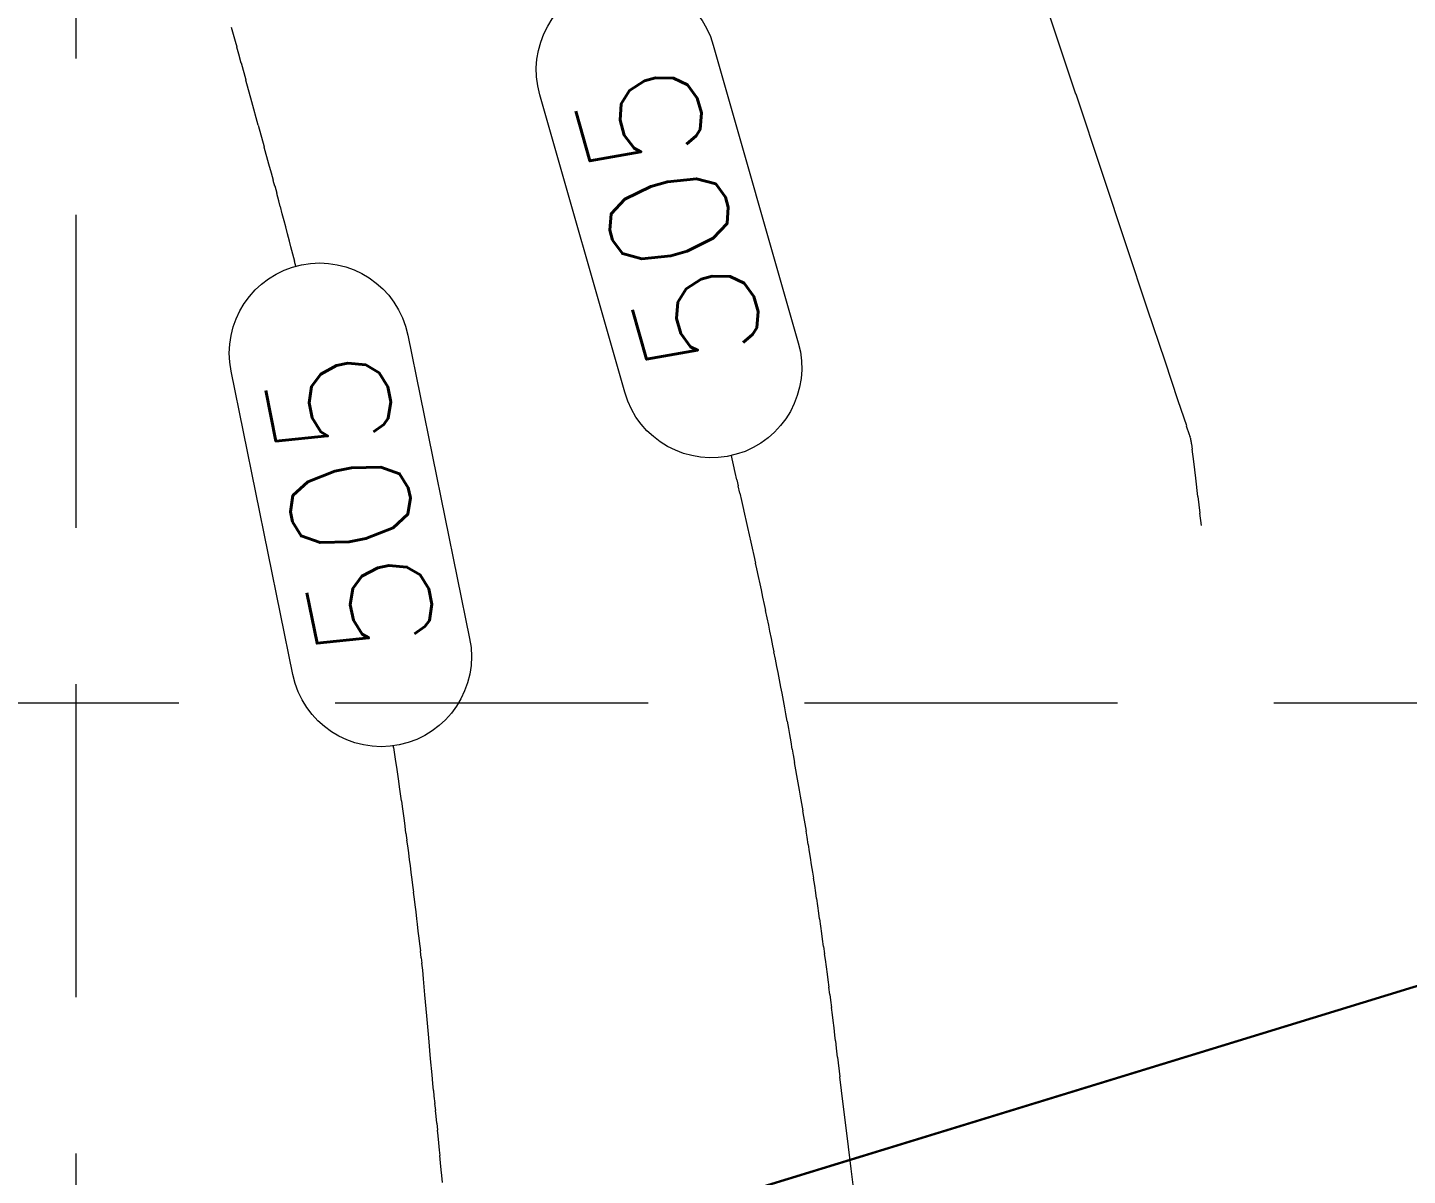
# Model space of a CAD drawing. Header units: feet. Extents: x -406 to 2003, y 7035 to 10885.
# Drawn here: x 736.6 to 793.9, y 10021.6 to 10069.3 of the extents above; entities that cross this region are included whole.
import ezdxf

# ---------------------------------------------------------------- set-up
doc = ezdxf.new("R2010")
doc.units = ezdxf.units.FT
doc.header["$LTSCALE"] = 40
doc.header["$MEASUREMENT"] = 0
doc.linetypes.add('HIDDEN', pattern=[0.375, 0.25, -0.125])
doc.layers.add('1 PROPOSED CONTOURS', color=35, linetype='Continuous', lineweight=0)
for name, color, linetype in [('GRID', 254, 'HIDDEN'), ('lots', 4, 'Continuous'), ('polys', 7, 'Continuous')]:
    doc.layers.add(name, color=color, linetype=linetype)
doc.styles.get("Standard").update_dxf_attribs({"font": 'ARIAL.TTF'})

msp = doc.modelspace()

# ---------------------------------------------------------------- linework, layer by layer
at = {"layer": '1 PROPOSED CONTOURS', "color": 35, "extrusion": (0.948728, 0.316093, 0), "elevation": 3922.11}
msp.add_lwpolyline([(9307.551, 510), (9303.832, 510)], dxfattribs=at)
at = {"layer": '1 PROPOSED CONTOURS', "color": 35, "extrusion": (0.963675, 0.267076, 0), "elevation": 3407.272}
msp.add_lwpolyline([(9504.257, 505), (9504.56, 505)], dxfattribs=at)
at = {"layer": '1 PROPOSED CONTOURS', "color": 35, "extrusion": (0.963976, 0.265989, 0), "elevation": 3396.547}
msp.add_lwpolyline([(9507.793, 505), (9508.095, 505)], dxfattribs=at)
at = {"layer": '1 PROPOSED CONTOURS', "color": 35, "extrusion": (0.964452, 0.264258, 0), "elevation": 3379.479}
msp.add_lwpolyline([(9513.632, 505), (9513.872, 505)], dxfattribs=at)
at = {"layer": '1 PROPOSED CONTOURS', "color": 35, "extrusion": (0.964533, 0.263962, 0), "elevation": 3376.553}
msp.add_lwpolyline([(9514.369, 505), (9514.671, 505)], dxfattribs=at)
at = {"layer": '1 PROPOSED CONTOURS', "color": 35, "linetype": 'Continuous', "elevation": 505}
for points in [[(765.085, 10068.58), (768.615, 10056.216)], [(761.403, 10054.158), (757.873, 10066.521)]]:
    msp.add_lwpolyline(points, dxfattribs=at)
at = {"layer": '1 PROPOSED CONTOURS', "color": 35}
for points, elevation in [([(745.469, 10067.837), (745.369, 10068.205)], 505), ([(745.91, 10066.226), (745.662, 10067.132)], 505), ([(746.618, 10063.637), (746.425, 10064.344)], 505), ([(746.72, 10063.264), (746.618, 10063.637)], 505), ([(747.172, 10061.578), (747.092, 10061.88)], 505), ([(747.251, 10061.277), (747.172, 10061.578)], 505), ([(747.392, 10060.737), (747.314, 10061.038)], 505), ([(747.532, 10060.196), (747.47, 10060.435)], 505), ([(783.12, 10057.632), (783.843, 10055.46)], 510), ([(784.739, 10052.772), (784.86, 10052.408)], 510), ([(784.86, 10052.408), (784.877, 10052.355)], 510), ([(784.918, 10052.2), (784.929, 10052.149)], 510), ([(784.938, 10052.098), (784.947, 10052.047)], 510), ([(784.947, 10052.047), (784.953, 10051.997)], 510), ([(784.977, 10051.798), (785.039, 10051.287)], 510), ([(785.039, 10051.287), (785.123, 10050.59)], 510), ([(765.91, 10051.142), (765.982, 10050.832)], 505), ([(766.183, 10049.966), (766.255, 10049.656)], 505), ([(785.214, 10049.83), (785.298, 10049.133)], 510), ([(766.381, 10049.101), (766.45, 10048.792)], 505), ([(766.95, 10046.51), (767.015, 10046.202)], 505), ([(767.015, 10046.202), (767.067, 10045.957)], 505), ([(767.31, 10044.787), (767.373, 10044.479)], 505), ([(767.484, 10043.927), (767.546, 10043.619)], 505), ([(767.546, 10043.619), (767.595, 10043.375)], 505), ([(767.715, 10042.76), (767.763, 10042.516)], 505), ([(767.763, 10042.516), (767.822, 10042.209)], 505), ([(767.822, 10042.209), (767.881, 10041.902)], 505), ([(767.985, 10041.351), (768.043, 10041.044)], 505), ([(768.245, 10039.944), (768.301, 10039.638)], 505), ([(751.801, 10039.405), (751.792, 10039.467)], 505), ([(751.926, 10038.585), (751.891, 10038.818)], 505), ([(751.969, 10038.291), (751.926, 10038.585)], 505), ([(768.399, 10039.089), (768.453, 10038.783)], 505), ([(752.046, 10037.765), (752.012, 10037.998)], 505), ([(768.506, 10038.477), (768.548, 10038.234)], 505), ([(768.548, 10038.234), (768.601, 10037.929)], 505), ([(752.277, 10036.129), (752.245, 10036.361)], 505), ([(752.426, 10035.02), (752.388, 10035.312)], 505), ([(769.024, 10035.371), (769.072, 10035.067)], 505), ([(752.464, 10034.728), (752.426, 10035.02)], 505), ([(769.072, 10035.067), (769.11, 10034.825)], 505), ([(769.157, 10034.521), (769.204, 10034.217)], 505), ([(752.532, 10034.205), (752.494, 10034.497)], 505), ([(752.767, 10032.287), (752.732, 10032.578)], 505), ([(769.579, 10031.672), (769.612, 10031.432)], 505), ([(769.612, 10031.432), (769.654, 10031.129)], 505), ([(769.729, 10030.586), (769.77, 10030.283)], 505), ([(753.007, 10030.144), (752.977, 10030.434)], 505), ([(753.04, 10029.789), (753.007, 10030.144)], 505), ([(769.81, 10029.981), (769.842, 10029.741)], 505), ([(769.842, 10029.741), (769.881, 10029.439)], 505), ([(753.26, 10027.33), (753.178, 10028.256)], 505), ([(769.989, 10028.595), (770.027, 10028.294)], 505), ([(770.158, 10027.213), (770.194, 10026.912)], 505), ([(770.24, 10026.528), (770.338, 10025.71)], 505), ([(753.398, 10025.795), (753.337, 10026.468)], 505), ([(753.46, 10025.142), (753.43, 10025.437)], 505), ([(753.547, 10024.318), (753.517, 10024.613)], 505), ([(753.599, 10023.79), (753.57, 10024.084)], 505), ([(753.651, 10023.262), (753.628, 10023.495)], 505), ([(770.632, 10023.265), (770.798, 10021.887)], 505)]:
    msp.add_lwpolyline(points, dxfattribs=dict(at, elevation=elevation))
at = {"layer": '1 PROPOSED CONTOURS', "color": 35, "extrusion": (0.964544, 0.263921, 0), "elevation": 3376.156}
msp.add_lwpolyline([(9513.398, 505), (9514.128, 505)], dxfattribs=at)
at = {"layer": '1 PROPOSED CONTOURS', "color": 35, "extrusion": (0.964567, 0.263837, 0), "elevation": 3375.319}
msp.add_lwpolyline([(9511.745, 505), (9512.755, 505)], dxfattribs=at)
at = {"layer": '1 PROPOSED CONTOURS', "color": 35, "extrusion": (0.948728, 0.316092, 0)}
for points, elevation in [([(9303.833, 510), (9300.352, 510)], 3922.109), ([(9300.353, 510), (9297.19, 510)], 3922.108)]:
    msp.add_lwpolyline(points, dxfattribs=dict(at, elevation=elevation))
at = {"layer": '1 PROPOSED CONTOURS', "color": 35, "extrusion": (0.964583, 0.263781, 0), "elevation": 3374.774}
msp.add_lwpolyline([(9510.997, 505), (9511.938, 505)], dxfattribs=at)
at = {"layer": '1 PROPOSED CONTOURS', "color": 35, "extrusion": (0.964998, 0.262257, 0), "elevation": 3359.744}
msp.add_lwpolyline([(9514.885, 505), (9515.198, 505)], dxfattribs=at)
at = {"layer": '1 PROPOSED CONTOURS', "color": 35, "extrusion": (0.965308, 0.261114, 0), "elevation": 3348.471}
msp.add_lwpolyline([(9518.61, 505), (9518.859, 505)], dxfattribs=at)
at = {"layer": '1 PROPOSED CONTOURS', "color": 35, "extrusion": (0.965739, 0.259515, 0), "elevation": 3332.711}
msp.add_lwpolyline([(9523.827, 505), (9524.14, 505)], dxfattribs=at)
at = {"layer": '1 PROPOSED CONTOURS', "color": 35, "extrusion": (0.96595, 0.258729, 0), "elevation": 3324.95}
msp.add_lwpolyline([(9526.227, 505), (9526.54, 505)], dxfattribs=at)
at = {"layer": '1 PROPOSED CONTOURS', "color": 35, "extrusion": (0.966368, 0.257162, 0), "elevation": 3309.498}
msp.add_lwpolyline([(9531.359, 505), (9531.606, 505)], dxfattribs=at)
at = {"layer": '1 PROPOSED CONTOURS', "color": 35, "extrusion": (0.967371, 0.253365, 0), "elevation": 3272.048}
msp.add_lwpolyline([(9543.409, 505), (9543.657, 505)], dxfattribs=at)
at = {"layer": '1 PROPOSED CONTOURS', "color": 35, "extrusion": (0.967952, 0.251134, 0), "elevation": 3250.035}
msp.add_lwpolyline([(9550.306, 505), (9550.617, 505)], dxfattribs=at)
at = {"layer": '1 PROPOSED CONTOURS', "color": 35, "extrusion": (0.968763, 0.247988, 0), "elevation": 3218.986}
msp.add_lwpolyline([(9560.258, 505), (9560.569, 505)], dxfattribs=at)
at = {"layer": '1 PROPOSED CONTOURS', "color": 35, "extrusion": (0.968932, 0.247326, 0), "elevation": 3212.459}
msp.add_lwpolyline([(9562.143, 505), (9562.454, 505)], dxfattribs=at)
at = {"layer": '1 PROPOSED CONTOURS', "color": 35, "extrusion": (0.948729, 0.316092, 0), "elevation": 3922.105}
msp.add_lwpolyline([(9297.191, 510), (9294.425, 510)], dxfattribs=at)
at = {"layer": '1 PROPOSED CONTOURS', "color": 35, "extrusion": (0.969333, 0.245751, 0), "elevation": 3196.909}
msp.add_lwpolyline([(9567.152, 505), (9567.353, 505)], dxfattribs=at)
at = {"layer": '1 PROPOSED CONTOURS', "color": 35, "linetype": 'Continuous', "extrusion": (0.979902, 0.199481, 0)}
for points, elevation in [([(9704.322, 505), (9691.465, 505)], 2743.356), ([(9691.465, 505), (9704.322, 505)], 2735.856)]:
    msp.add_lwpolyline(points, dxfattribs=dict(at, elevation=elevation))
at = {"layer": '1 PROPOSED CONTOURS', "color": 35, "extrusion": (0.948729, 0.316091, 0), "elevation": 3922.095}
msp.add_lwpolyline([(9292.139, 510), (9290.405, 510)], dxfattribs=at)
at = {"layer": '1 PROPOSED CONTOURS', "color": 35, "extrusion": (0.948729, 0.316089, 0), "elevation": 3922.08}
msp.add_lwpolyline([(9290.412, 510), (9289.313, 510)], dxfattribs=at)
at = {"layer": '1 PROPOSED CONTOURS', "color": 35, "extrusion": (0.960589, 0.277971, 0), "elevation": 3548.212}
msp.add_lwpolyline([(9438.012, 510), (9437.958, 510)], dxfattribs=at)
at = {"layer": '1 PROPOSED CONTOURS', "color": 35, "extrusion": (0.966909, 0.255123, 0), "elevation": 3323.489}
msp.add_lwpolyline([(9519.416, 510), (9519.363, 510)], dxfattribs=at)
at = {"layer": '1 PROPOSED CONTOURS', "color": 35, "extrusion": (0.972716, 0.232, 0), "elevation": 3095.615}
msp.add_lwpolyline([(9595.885, 510), (9595.832, 510)], dxfattribs=at)
at = {"layer": '1 PROPOSED CONTOURS', "color": 35, "extrusion": (0.982743, 0.184978, 0), "elevation": 2630.805}
msp.add_lwpolyline([(9733.482, 510), (9733.43, 510)], dxfattribs=at)
at = {"layer": '1 PROPOSED CONTOURS', "color": 35, "extrusion": (0.992847, 0.119397, 0), "elevation": 1979.519}
msp.add_lwpolyline([(9886.37, 510), (9886.169, 510)], dxfattribs=at)
at = {"layer": '1 PROPOSED CONTOURS', "color": 35, "extrusion": (0.9728, 0.231648, 0), "elevation": 3073.406}
msp.add_lwpolyline([(9600.72, 505), (9600.579, 505)], dxfattribs=at)
at = {"layer": '1 PROPOSED CONTOURS', "color": 35, "extrusion": (0.97318, 0.230046, 0), "elevation": 3057.59}
msp.add_lwpolyline([(9605.628, 505), (9605.374, 505)], dxfattribs=at)
at = {"layer": '1 PROPOSED CONTOURS', "color": 35, "extrusion": (0.973715, 0.227768, 0), "elevation": 3035.106}
msp.add_lwpolyline([(9612.184, 505), (9611.866, 505)], dxfattribs=at)
at = {"layer": '1 PROPOSED CONTOURS', "color": 35, "extrusion": (0.992854, 0.119339, 0), "elevation": 1978.936}
msp.add_lwpolyline([(9885.069, 510), (9884.304, 510)], dxfattribs=at)
at = {"layer": '1 PROPOSED CONTOURS', "color": 35, "extrusion": (0.97409, 0.226162, 0), "elevation": 3019.257}
msp.add_lwpolyline([(9616.856, 505), (9616.603, 505)], dxfattribs=at)
at = {"layer": '1 PROPOSED CONTOURS', "color": 35, "extrusion": (0.974461, 0.224556, 0), "elevation": 3003.393}
msp.add_lwpolyline([(9621.57, 505), (9621.252, 505)], dxfattribs=at)
at = {"layer": '1 PROPOSED CONTOURS', "color": 35, "extrusion": (0.974985, 0.222272, 0), "elevation": 2980.844}
msp.add_lwpolyline([(9627.944, 505), (9627.692, 505)], dxfattribs=at)
at = {"layer": '1 PROPOSED CONTOURS', "color": 35, "extrusion": (0.97535, 0.220662, 0), "elevation": 2964.946}
msp.add_lwpolyline([(9632.6, 505), (9632.282, 505)], dxfattribs=at)
at = {"layer": '1 PROPOSED CONTOURS', "color": 35, "extrusion": (0.992853, 0.119341, 0), "elevation": 1978.955}
msp.add_lwpolyline([(9883.598, 510), (9883.085, 510)], dxfattribs=at)
at = {"layer": '1 PROPOSED CONTOURS', "color": 35, "extrusion": (0.975865, 0.218374, 0), "elevation": 2942.351}
msp.add_lwpolyline([(9638.892, 505), (9638.64, 505)], dxfattribs=at)
at = {"layer": '1 PROPOSED CONTOURS', "color": 35, "extrusion": (0.976225, 0.216762, 0), "elevation": 2926.42}
msp.add_lwpolyline([(9643.488, 505), (9643.172, 505)], dxfattribs=at)
at = {"layer": '1 PROPOSED CONTOURS', "color": 35, "extrusion": (0.976375, 0.216084, 0), "elevation": 2919.726}
msp.add_lwpolyline([(9645.201, 505), (9644.884, 505)], dxfattribs=at)
at = {"layer": '1 PROPOSED CONTOURS', "color": 35, "extrusion": (0.976731, 0.21447, 0), "elevation": 2903.778}
msp.add_lwpolyline([(9649.697, 505), (9649.446, 505)], dxfattribs=at)
at = {"layer": '1 PROPOSED CONTOURS', "color": 35, "extrusion": (0.977084, 0.212854, 0), "elevation": 2887.815}
msp.add_lwpolyline([(9654.235, 505), (9653.919, 505)], dxfattribs=at)
at = {"layer": '1 PROPOSED CONTOURS', "color": 35, "extrusion": (0.977232, 0.212175, 0), "elevation": 2881.107}
msp.add_lwpolyline([(9655.923, 505), (9655.607, 505)], dxfattribs=at)
at = {"layer": '1 PROPOSED CONTOURS', "color": 35, "extrusion": (0.977581, 0.210558, 0), "elevation": 2865.127}
msp.add_lwpolyline([(9660.361, 505), (9660.11, 505)], dxfattribs=at)
at = {"layer": '1 PROPOSED CONTOURS', "color": 35, "extrusion": (0.977929, 0.208939, 0), "elevation": 2849.131}
msp.add_lwpolyline([(9664.84, 505), (9664.524, 505)], dxfattribs=at)
at = {"layer": '1 PROPOSED CONTOURS', "color": 35, "extrusion": (0.978758, 0.205017, 0), "elevation": 2810.369}
msp.add_lwpolyline([(9675.302, 505), (9674.987, 505)], dxfattribs=at)
at = {"layer": '1 PROPOSED CONTOURS', "color": 35, "extrusion": (0.978901, 0.204336, 0), "elevation": 2803.634}
msp.add_lwpolyline([(9676.941, 505), (9676.626, 505)], dxfattribs=at)
at = {"layer": '1 PROPOSED CONTOURS', "color": 35, "extrusion": (0.979238, 0.202713, 0), "elevation": 2787.589}
msp.add_lwpolyline([(9681.26, 505), (9681.01, 505)], dxfattribs=at)
at = {"layer": '1 PROPOSED CONTOURS', "color": 35, "extrusion": (0.979573, 0.201089, 0), "elevation": 2771.529}
msp.add_lwpolyline([(9685.62, 505), (9685.305, 505)], dxfattribs=at)
at = {"layer": '1 PROPOSED CONTOURS', "color": 35, "extrusion": (0.980044, 0.19878, 0), "elevation": 2748.703}
msp.add_lwpolyline([(9691.494, 505), (9691.244, 505)], dxfattribs=at)
at = {"layer": '1 PROPOSED CONTOURS', "color": 35, "extrusion": (0.980373, 0.197153, 0), "elevation": 2732.611}
msp.add_lwpolyline([(9695.794, 505), (9695.48, 505)], dxfattribs=at)
at = {"layer": '1 PROPOSED CONTOURS', "color": 35, "extrusion": (0.981157, 0.193211, 0), "elevation": 2693.617}
msp.add_lwpolyline([(9705.823, 505), (9705.51, 505)], dxfattribs=at)
at = {"layer": '1 PROPOSED CONTOURS', "color": 35, "extrusion": (0.981292, 0.192526, 0), "elevation": 2686.842}
msp.add_lwpolyline([(9707.388, 505), (9707.074, 505)], dxfattribs=at)
at = {"layer": '1 PROPOSED CONTOURS', "color": 35, "extrusion": (0.982371, 0.186941, 0), "elevation": 2631.587}
msp.add_lwpolyline([(9721.326, 505), (9721.078, 505)], dxfattribs=at)
at = {"layer": '1 PROPOSED CONTOURS', "color": 35, "extrusion": (0.982681, 0.185305, 0), "elevation": 2615.401}
msp.add_lwpolyline([(9725.445, 505), (9725.133, 505)], dxfattribs=at)
at = {"layer": '1 PROPOSED CONTOURS', "color": 35, "extrusion": (0.983116, 0.182981, 0), "elevation": 2592.396}
msp.add_lwpolyline([(9730.978, 505), (9730.73, 505)], dxfattribs=at)
at = {"layer": '1 PROPOSED CONTOURS', "color": 35, "extrusion": (0.98342, 0.181343, 0), "elevation": 2576.179}
msp.add_lwpolyline([(9735.036, 505), (9734.725, 505)], dxfattribs=at)
at = {"layer": '1 PROPOSED CONTOURS', "color": 35, "extrusion": (0.983547, 0.180654, 0), "elevation": 2569.365}
msp.add_lwpolyline([(9736.526, 505), (9736.214, 505)], dxfattribs=at)
at = {"layer": '1 PROPOSED CONTOURS', "color": 35, "extrusion": (0.983846, 0.179014, 0), "elevation": 2553.131}
msp.add_lwpolyline([(9740.484, 505), (9740.236, 505)], dxfattribs=at)
at = {"layer": '1 PROPOSED CONTOURS', "color": 35, "extrusion": (0.988589, 0.150638, 0), "elevation": 2255.54}
msp.add_lwpolyline([(9811.298, 505), (9811.595, 505)], dxfattribs=at)
at = {"layer": '1 PROPOSED CONTOURS', "color": 35, "extrusion": (0.988694, 0.149949, 0), "elevation": 2248.698}
msp.add_lwpolyline([(9812.572, 505), (9812.869, 505)], dxfattribs=at)
at = {"layer": '1 PROPOSED CONTOURS', "color": 35, "extrusion": (0.984268, 0.176684, 0), "elevation": 2530.055}
msp.add_lwpolyline([(9745.944, 505), (9745.633, 505)], dxfattribs=at)
at = {"layer": '1 PROPOSED CONTOURS', "color": 35, "extrusion": (0.984561, 0.175041, 0), "elevation": 2513.791}
msp.add_lwpolyline([(9749.841, 505), (9749.594, 505)], dxfattribs=at)
at = {"layer": '1 PROPOSED CONTOURS', "color": 35, "extrusion": (0.984973, 0.172707, 0), "elevation": 2490.672}
msp.add_lwpolyline([(9755.216, 505), (9754.905, 505)], dxfattribs=at)
at = {"layer": '1 PROPOSED CONTOURS', "color": 35, "extrusion": (0.989289, 0.145973, 0), "elevation": 2209.233}
msp.add_lwpolyline([(9820.704, 505), (9821, 505)], dxfattribs=at)
at = {"layer": '1 PROPOSED CONTOURS', "color": 35, "extrusion": (0.989768, 0.142683, 0), "elevation": 2176.567}
msp.add_lwpolyline([(9827.464, 505), (9827.76, 505)], dxfattribs=at)
at = {"layer": '1 PROPOSED CONTOURS', "color": 35, "extrusion": (0.989868, 0.141991, 0), "elevation": 2169.702}
msp.add_lwpolyline([(9828.686, 505), (9828.982, 505)], dxfattribs=at)
at = {"layer": '1 PROPOSED CONTOURS', "color": 35, "extrusion": (0.985663, 0.168723, 0), "elevation": 2451.215}
msp.add_lwpolyline([(9764.338, 505), (9764.028, 505)], dxfattribs=at)
at = {"layer": '1 PROPOSED CONTOURS', "color": 35, "extrusion": (0.985944, 0.167075, 0), "elevation": 2434.89}
msp.add_lwpolyline([(9768.112, 505), (9767.866, 505)], dxfattribs=at)
at = {"layer": '1 PROPOSED CONTOURS', "color": 35, "extrusion": (0.990103, 0.140344, 0), "elevation": 2153.348}
msp.add_lwpolyline([(9832.047, 505), (9832.281, 505)], dxfattribs=at)
at = {"layer": '1 PROPOSED CONTOURS', "color": 35, "extrusion": (0.990335, 0.138696, 0), "elevation": 2136.982}
msp.add_lwpolyline([(9835.321, 505), (9835.617, 505)], dxfattribs=at)
at = {"layer": '1 PROPOSED CONTOURS', "color": 35, "extrusion": (0.986222, 0.165426, 0), "elevation": 2418.551}
msp.add_lwpolyline([(9771.925, 505), (9771.615, 505)], dxfattribs=at)
at = {"layer": '1 PROPOSED CONTOURS', "color": 35, "extrusion": (0.986338, 0.164733, 0), "elevation": 2411.685}
msp.add_lwpolyline([(9773.312, 505), (9773.002, 505)], dxfattribs=at)
at = {"layer": '1 PROPOSED CONTOURS', "color": 35, "extrusion": (0.990432, 0.138004, 0), "elevation": 2130.106}
msp.add_lwpolyline([(9836.517, 505), (9836.813, 505)], dxfattribs=at)
at = {"layer": '1 PROPOSED CONTOURS', "color": 35, "extrusion": (0.986612, 0.163083, 0), "elevation": 2395.33}
msp.add_lwpolyline([(9777.024, 505), (9776.778, 505)], dxfattribs=at)
at = {"layer": '1 PROPOSED CONTOURS', "color": 35, "extrusion": (0.986884, 0.161431, 0), "elevation": 2378.961}
msp.add_lwpolyline([(9780.774, 505), (9780.465, 505)], dxfattribs=at)
at = {"layer": '1 PROPOSED CONTOURS', "color": 35, "extrusion": (0.990886, 0.134705, 0), "elevation": 2097.333}
msp.add_lwpolyline([(9843.028, 505), (9843.323, 505)], dxfattribs=at)
at = {"layer": '1 PROPOSED CONTOURS', "color": 35, "extrusion": (0.99098, 0.134011, 0), "elevation": 2090.446}
msp.add_lwpolyline([(9844.198, 505), (9844.493, 505)], dxfattribs=at)
at = {"layer": '1 PROPOSED CONTOURS', "color": 35, "extrusion": (0.986997, 0.160737, 0), "elevation": 2372.083}
msp.add_lwpolyline([(9782.136, 505), (9781.827, 505)], dxfattribs=at)
at = {"layer": '1 PROPOSED CONTOURS', "color": 35, "extrusion": (0.987265, 0.159084, 0), "elevation": 2355.697}
msp.add_lwpolyline([(9785.786, 505), (9785.541, 505)], dxfattribs=at)
at = {"layer": '1 PROPOSED CONTOURS', "color": 35, "extrusion": (0.98753, 0.15743, 0), "elevation": 2339.298}
msp.add_lwpolyline([(9789.474, 505), (9789.165, 505)], dxfattribs=at)
at = {"layer": '1 PROPOSED CONTOURS', "color": 35, "extrusion": (0.991202, 0.13236, 0), "elevation": 2074.038}
msp.add_lwpolyline([(9847.433, 505), (9847.668, 505)], dxfattribs=at)
at = {"layer": '1 PROPOSED CONTOURS', "color": 35, "extrusion": (0.991728, 0.128359, 0), "elevation": 2034.288}
msp.add_lwpolyline([(9854.899, 505), (9855.133, 505)], dxfattribs=at)
at = {"layer": '1 PROPOSED CONTOURS', "color": 35, "extrusion": (0.988161, 0.153422, 0), "elevation": 2299.565}
msp.add_lwpolyline([(9798.023, 505), (9797.715, 505)], dxfattribs=at)
at = {"layer": '1 PROPOSED CONTOURS', "color": 35, "extrusion": (0.992029, 0.126009, 0), "elevation": 2010.934}
msp.add_lwpolyline([(9859.104, 505), (9859.398, 505)], dxfattribs=at)
at = {"layer": '1 PROPOSED CONTOURS', "color": 35, "extrusion": (0.988523, 0.151067, 0), "elevation": 2276.218}
msp.add_lwpolyline([(9802.858, 505), (9802.613, 505)], dxfattribs=at)
at = {"layer": '1 PROPOSED CONTOURS', "color": 35, "extrusion": (0.988776, 0.149408, 0), "elevation": 2259.76}
msp.add_lwpolyline([(9806.42, 505), (9806.113, 505)], dxfattribs=at)
at = {"layer": '1 PROPOSED CONTOURS', "color": 35, "extrusion": (0.992238, 0.124353, 0), "elevation": 1994.475}
msp.add_lwpolyline([(9862.213, 505), (9862.447, 505)], dxfattribs=at)
at = {"layer": '1 PROPOSED CONTOURS', "color": 35, "extrusion": (0.992444, 0.122696, 0), "elevation": 1978.004}
msp.add_lwpolyline([(9865.236, 505), (9865.53, 505)], dxfattribs=at)
at = {"layer": '1 PROPOSED CONTOURS', "color": 35, "extrusion": (0.99253, 0.122, 0), "elevation": 1971.084}
msp.add_lwpolyline([(9866.328, 505), (9866.621, 505)], dxfattribs=at)
at = {"layer": '1 PROPOSED CONTOURS', "color": 35, "extrusion": (0.988881, 0.14871, 0), "elevation": 2252.845}
msp.add_lwpolyline([(9807.704, 505), (9807.397, 505)], dxfattribs=at)
at = {"layer": '1 PROPOSED CONTOURS', "color": 35, "extrusion": (0.989129, 0.14705, 0), "elevation": 2236.372}
msp.add_lwpolyline([(9811.166, 505), (9810.922, 505)], dxfattribs=at)
at = {"layer": '1 PROPOSED CONTOURS', "color": 35, "extrusion": (0.992733, 0.120342, 0), "elevation": 1954.599}
msp.add_lwpolyline([(9869.374, 505), (9869.607, 505)], dxfattribs=at)
at = {"layer": '1 PROPOSED CONTOURS', "color": 35, "extrusion": (0.992932, 0.118682, 0), "elevation": 1938.103}
msp.add_lwpolyline([(9872.334, 505), (9872.627, 505)], dxfattribs=at)
at = {"layer": '1 PROPOSED CONTOURS', "color": 35, "extrusion": (0.989375, 0.145387, 0), "elevation": 2219.885}
msp.add_lwpolyline([(9814.666, 505), (9814.359, 505)], dxfattribs=at)
at = {"layer": '1 PROPOSED CONTOURS', "color": 35, "extrusion": (0.989477, 0.144689, 0), "elevation": 2212.957}
msp.add_lwpolyline([(9815.923, 505), (9815.617, 505)], dxfattribs=at)
at = {"layer": '1 PROPOSED CONTOURS', "color": 35, "extrusion": (0.993211, 0.116325, 0), "elevation": 1914.661}
msp.add_lwpolyline([(9876.382, 505), (9876.614, 505)], dxfattribs=at)
at = {"layer": '1 PROPOSED CONTOURS', "color": 35, "extrusion": (0.989719, 0.143026, 0), "elevation": 2196.455}
msp.add_lwpolyline([(9819.323, 505), (9819.079, 505)], dxfattribs=at)
at = {"layer": '1 PROPOSED CONTOURS', "color": 35, "extrusion": (0.989958, 0.141361, 0), "elevation": 2179.94}
msp.add_lwpolyline([(9822.759, 505), (9822.453, 505)], dxfattribs=at)
at = {"layer": '1 PROPOSED CONTOURS', "color": 35, "extrusion": (0.993404, 0.114664, 0), "elevation": 1898.14}
msp.add_lwpolyline([(9879.278, 505), (9879.57, 505)], dxfattribs=at)
at = {"layer": '1 PROPOSED CONTOURS', "color": 35, "extrusion": (0.993485, 0.113966, 0), "elevation": 1891.198}
msp.add_lwpolyline([(9880.317, 505), (9880.609, 505)], dxfattribs=at)
at = {"layer": '1 PROPOSED CONTOURS', "color": 35, "extrusion": (0.990058, 0.140662, 0), "elevation": 2173}
msp.add_lwpolyline([(9823.99, 505), (9823.684, 505)], dxfattribs=at)
at = {"layer": '1 PROPOSED CONTOURS', "color": 35, "extrusion": (0.993674, 0.112303, 0), "elevation": 1874.662}
msp.add_lwpolyline([(9883.236, 505), (9883.468, 505)], dxfattribs=at)
at = {"layer": '1 PROPOSED CONTOURS', "color": 35, "extrusion": (0.993861, 0.110639, 0), "elevation": 1858.116}
msp.add_lwpolyline([(9886.068, 505), (9886.36, 505)], dxfattribs=at)
at = {"layer": '1 PROPOSED CONTOURS', "color": 35, "extrusion": (0.990622, 0.136628, 0), "elevation": 2132.974}
msp.add_lwpolyline([(9831.904, 505), (9831.599, 505)], dxfattribs=at)
at = {"layer": '1 PROPOSED CONTOURS', "color": 35, "extrusion": (0.993712, 0.111966, 0), "elevation": 1871.308}
msp.add_lwpolyline([(9883.287, 505), (9883.579, 505)], dxfattribs=at)
at = {"layer": '1 PROPOSED CONTOURS', "color": 35, "extrusion": (0.99384, 0.110826, 0), "elevation": 1859.975}
msp.add_lwpolyline([(9885.195, 505), (9885.427, 505)], dxfattribs=at)
at = {"layer": '1 PROPOSED CONTOURS', "color": 35, "extrusion": (0.990851, 0.13496, 0), "elevation": 2116.414}
msp.add_lwpolyline([(9835.177, 505), (9834.934, 505)], dxfattribs=at)
at = {"layer": '1 PROPOSED CONTOURS', "color": 35, "extrusion": (0.991171, 0.132589, 0), "elevation": 2092.879}
msp.add_lwpolyline([(9839.664, 505), (9839.359, 505)], dxfattribs=at)
at = {"layer": '1 PROPOSED CONTOURS', "color": 35, "extrusion": (0.995971, 0.089678, 0), "elevation": 1649.459}
msp.add_lwpolyline([(9921.172, 505), (9921.846, 505)], dxfattribs=at)
at = {"layer": '1 PROPOSED CONTOURS', "color": 35, "extrusion": (0.991704, 0.128544, 0), "elevation": 2052.715}
msp.add_lwpolyline([(9847.27, 505), (9846.965, 505)], dxfattribs=at)
at = {"layer": '1 PROPOSED CONTOURS', "color": 35, "extrusion": (0.996028, 0.089046, 0), "elevation": 1643.161}
msp.add_lwpolyline([(9921.351, 505), (9922.217, 505)], dxfattribs=at)
at = {"layer": '1 PROPOSED CONTOURS', "color": 35, "extrusion": (0.991919, 0.12687, 0), "elevation": 2036.1}
msp.add_lwpolyline([(9850.414, 505), (9850.173, 505)], dxfattribs=at)
at = {"layer": '1 PROPOSED CONTOURS', "color": 35, "extrusion": (0.992132, 0.125196, 0), "elevation": 2019.471}
msp.add_lwpolyline([(9853.595, 505), (9853.291, 505)], dxfattribs=at)
at = {"layer": '1 PROPOSED CONTOURS', "color": 35, "extrusion": (0.992429, 0.122817, 0), "elevation": 1995.841}
msp.add_lwpolyline([(9857.801, 505), (9857.56, 505)], dxfattribs=at)
at = {"layer": '1 PROPOSED CONTOURS', "color": 35, "extrusion": (0.992635, 0.12114, 0), "elevation": 1979.185}
msp.add_lwpolyline([(9860.917, 505), (9860.614, 505)], dxfattribs=at)
at = {"layer": '1 PROPOSED CONTOURS', "color": 35, "extrusion": (0.992798, 0.119798, 0), "elevation": 1965.847}
msp.add_lwpolyline([(9863.281, 505), (9862.978, 505)], dxfattribs=at)
at = {"layer": '1 PROPOSED CONTOURS', "color": 35, "extrusion": (0.996037, 0.088939, 0), "elevation": 1642.095}
msp.add_lwpolyline([(9919.733, 505), (9920.599, 505)], dxfattribs=at)
at = {"layer": '1 PROPOSED CONTOURS', "color": 35, "extrusion": (0.993019, 0.117953, 0), "elevation": 1947.518}
msp.add_lwpolyline([(9866.614, 505), (9866.373, 505)], dxfattribs=at)
at = {"layer": '1 PROPOSED CONTOURS', "color": 35, "extrusion": (0.992854, 0.119336, 0), "elevation": 1961.258}
msp.add_lwpolyline([(9863.348, 505), (9862.961, 505)], dxfattribs=at)
at = {"layer": '1 PROPOSED CONTOURS', "color": 35, "extrusion": (0.995818, 0.091355, 0), "elevation": 1666.154}
msp.add_lwpolyline([(9914.685, 505), (9915.044, 505)], dxfattribs=at)
at = {"layer": '1 PROPOSED CONTOURS', "color": 35, "extrusion": (0.992845, 0.119414, 0), "elevation": 1962.032}
msp.add_lwpolyline([(9861.983, 505), (9860.846, 505)], dxfattribs=at)
at = {"layer": '1 PROPOSED CONTOURS', "color": 35, "extrusion": (0.994259, 0.106996, 0), "elevation": 1821.79}
msp.add_lwpolyline([(9886.739, 505), (9886.974, 505)], dxfattribs=at)
at = {"layer": '1 PROPOSED CONTOURS', "color": 35, "extrusion": (0.994501, 0.104728, 0), "elevation": 1799.233}
msp.add_lwpolyline([(9890.572, 505), (9890.868, 505)], dxfattribs=at)
at = {"layer": '1 PROPOSED CONTOURS', "color": 35, "extrusion": (0.994996, 0.099912, 0), "elevation": 1751.321}
msp.add_lwpolyline([(9898.637, 505), (9898.872, 505)], dxfattribs=at)
at = {"layer": '1 PROPOSED CONTOURS', "color": 35, "extrusion": (0.992845, 0.119409, 0), "elevation": 1961.985}
msp.add_lwpolyline([(9860.855, 505), (9859.53, 505)], dxfattribs=at)
at = {"layer": '1 PROPOSED CONTOURS', "color": 35, "extrusion": (0.995225, 0.097605, 0), "elevation": 1728.377}
msp.add_lwpolyline([(9902.077, 505), (9902.373, 505)], dxfattribs=at)
at = {"layer": '1 PROPOSED CONTOURS', "color": 35, "extrusion": (0.995539, 0.094355, 0), "elevation": 1696.029}
msp.add_lwpolyline([(9907.139, 505), (9907.434, 505)], dxfattribs=at)
at = {"layer": '1 PROPOSED CONTOURS', "color": 35, "extrusion": (0.995603, 0.093671, 0), "elevation": 1689.231}
msp.add_lwpolyline([(9908.005, 505), (9908.3, 505)], dxfattribs=at)
at = {"layer": '1 PROPOSED CONTOURS', "color": 35, "extrusion": (0.995755, 0.092044, 0), "elevation": 1673.038}
msp.add_lwpolyline([(9910.518, 505), (9910.752, 505)], dxfattribs=at)
at = {"layer": '1 PROPOSED CONTOURS', "color": 35, "extrusion": (0.995904, 0.090417, 0), "elevation": 1656.836}
msp.add_lwpolyline([(9912.945, 505), (9913.239, 505)], dxfattribs=at)
at = {"layer": '1 PROPOSED CONTOURS', "color": 35, "extrusion": (0.995966, 0.089733, 0), "elevation": 1650.027}
msp.add_lwpolyline([(9913.785, 505), (9914.08, 505)], dxfattribs=at)
at = {"layer": '1 PROPOSED CONTOURS', "color": 35, "extrusion": (0.996111, 0.088104, 0), "elevation": 1633.811}
msp.add_lwpolyline([(9916.237, 505), (9916.471, 505)], dxfattribs=at)
at = {"layer": '1 PROPOSED CONTOURS', "color": 35, "extrusion": (0.996254, 0.086474, 0), "elevation": 1617.585}
msp.add_lwpolyline([(9918.602, 505), (9918.897, 505)], dxfattribs=at)
at = {"layer": '1 PROPOSED CONTOURS', "color": 35, "extrusion": (0.99285, 0.119367, 0), "elevation": 1961.574}
msp.add_lwpolyline([(9858.224, 505), (9856.898, 505)], dxfattribs=at)
at = {"layer": '1 PROPOSED CONTOURS', "color": 35, "linetype": 'Continuous', "extrusion": (0, 0, -1)}
for centre, start, end in [((-761.479, 10067.55, -505), 344.068, 164.068), ((-748.719, 10055.781, -505), 348.4934, 168.4934), ((-765.009, 10055.187, -505), 164.068, 344.068), ((-751.284, 10043.182, -505), 168.4934, 348.4934)]:
    msp.add_arc(centre, 3.75, start, end, dxfattribs=at)
at = {"layer": 'GRID', "color": 252, "linetype": 'HIDDEN', "lineweight": 0, "ltscale": 1.3}
for p, q in [((738.603, 7338.031), (738.603, 10822.138)), ((-342.624, 10041.251), (1939.967, 10041.251))]:
    msp.add_line(p, q, dxfattribs=at)
at = {"layer": 'lots', "color": 7, "linetype": 'Continuous'}
msp.add_line((389.433, 9905.343), (867.257, 10051.852), dxfattribs=at)
msp.add_line((389.433, 9905.343), (867.257, 10051.852), dxfattribs=at)
at = {"layer": 'polys', "color": 7, "linetype": 'Continuous'}
for points in [[(868.477, 10304.568), (379.447, 9924.568, -0.091017), (389.433, 9905.343), (867.257, 10051.852)], [(867.257, 10051.852), (389.433, 9905.343, -0.32337), (366.798, 9838.827), (871.917, 9839.328), (866.878, 9973.433)]]:
    msp.add_lwpolyline(points, format="xyb", close=True, dxfattribs=at)

# ---------------------------------------------------------------- texts
at = {"layer": '1 PROPOSED CONTOURS', "color": 35, "linetype": 'Continuous', "char_height": 5, "width": 18.80952, "attachment_point": 1}
for insert, rotation in [((762.605, 10054.501, 505), 105.932), ((748.834, 10042.683, 505), 101.5066)]:
    msp.add_mtext('\\Fsimplex.shx;\\W1.0000000000;\\T1.0000000000;\\o\\l505', dxfattribs=dict(at, insert=insert, rotation=rotation))

doc.saveas('drawing.dxf')
